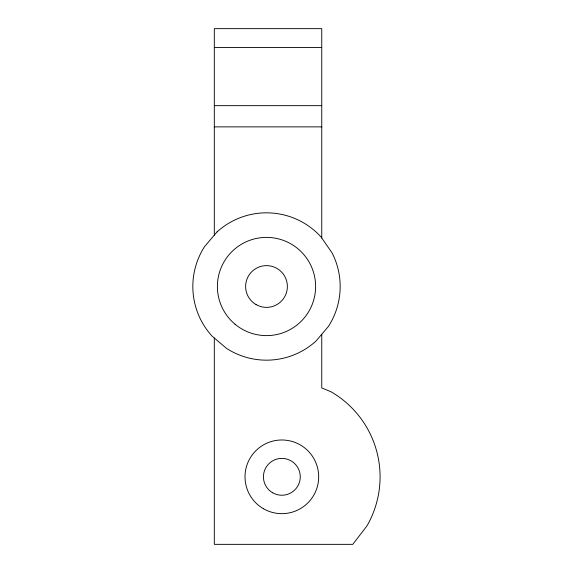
<?xml version="1.0" encoding="UTF-8"?>
<svg xmlns="http://www.w3.org/2000/svg" width="573" height="573" viewBox="0 0 573 573"><rect width="100%" height="100%" fill="white"/><g stroke="black" fill="none" stroke-linecap="round" stroke-linejoin="round"><path stroke-width="0.86" d="M214.316 47.516L321.754 47.516M214.316 105.654L321.754 105.654M214.316 126.877L321.754 126.877M321.754 237.974L321.754 28.65L214.316 28.65L214.316 235.116M321.754 334.274L321.754 387.935L330.965 391.753A98.227 98.227 0 0 1 366.921 525.935L352.782 544.35L214.316 544.35L214.316 338.006M217.081 231.864L204.625 246.519A73.673 73.673 0 0 0 211.867 335.921L226.521 348.377A73.673 73.673 0 0 0 315.924 341.136L328.379 326.481A73.673 73.673 0 0 0 332.068 252.901L321.138 237.079A73.673 73.673 0 0 0 217.081 231.864M272.641 492.766A18.415 18.415 0 0 0 300.266 476.815A18.415 18.415 0 0 0 272.641 460.871A18.415 18.415 0 0 0 272.641 492.766M256.067 304.578A20.872 20.872 0 0 0 287.374 286.5A20.872 20.872 0 0 0 256.067 268.422A20.872 20.872 0 0 0 256.067 304.578M235.002 324.182A49.113 49.113 0 0 0 314.885 294.937A49.113 49.113 0 0 0 249.62 240.381A49.113 49.113 0 0 0 235.002 324.182M263.43 508.717A36.837 36.837 0 0 0 318.688 476.815A36.837 36.837 0 0 0 263.43 444.92A36.837 36.837 0 0 0 263.43 508.717"/></g></svg>
